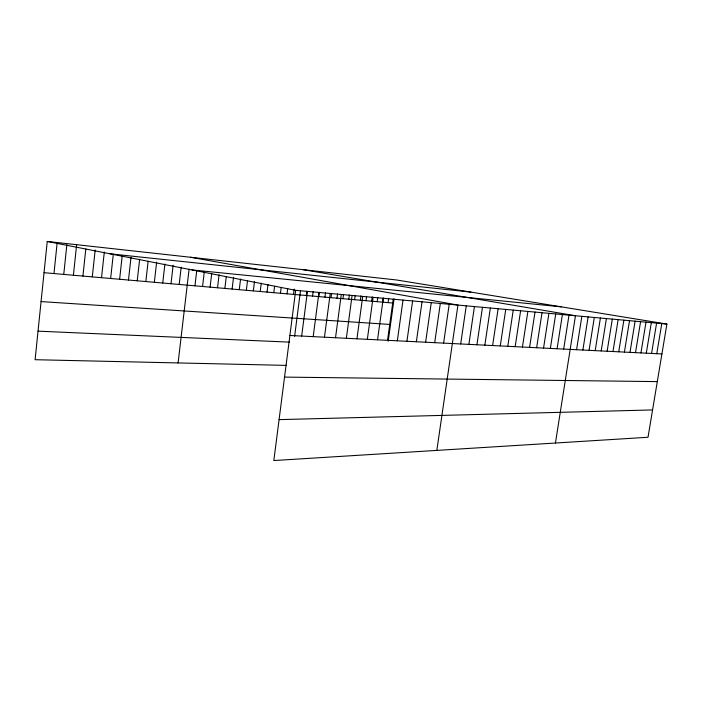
<?xml version="1.0" encoding="UTF-8"?>
<svg xmlns="http://www.w3.org/2000/svg" width="702" height="702" viewBox="0 0 702 702"><rect width="100%" height="100%" fill="white"/><g stroke="black" fill="none" stroke-linecap="round" stroke-linejoin="round"><path stroke-width="1.05" d="M47.245 241.453L295.691 290.33L273.824 460.547L648.016 437.267L666.9 324.061L396.683 280.001L47.245 241.453L35.1 359.705L286.565 365.391M53.966 273.561L57.187 242.55M63.759 274.412L66.865 244.691M73.403 275.245L76.632 244.7M82.915 276.079L85.802 248.999M92.287 276.895L95.182 250.009M101.527 277.694L104.308 252.071M110.644 278.492L113.312 254.106M119.621 279.273L122.183 256.116M128.484 280.037L131.02 257.283M137.223 280.8L139.637 259.275M145.84 281.555L148.14 261.241M154.343 282.292L156.643 262.118M162.732 283.02L164.909 264.04M171.007 283.74L173.14 265.251M179.168 284.45L181.186 267.172M178.097 362.934L189.11 269.059M194.945 285.819L196.709 270.902M202.562 286.486L204.326 271.656M210.091 287.144L211.723 273.464M217.523 287.785L219.094 274.736M224.859 288.425L226.298 276.535M232.108 289.057L233.547 277.246M239.268 289.68L240.575 279.01M246.341 290.295L247.516 280.747M253.325 290.9L254.501 281.414M260.223 291.505L261.276 283.117M267.041 292.093L267.997 284.503M273.78 292.681L274.596 286.214M280.44 293.26L281.116 287.899M287.021 293.831L287.697 288.504M293.524 294.401L294.199 289.101M294.612 336.337L300.491 290.751M306.3 295.507L306.844 291.321M301.658 336.065L307.458 291.4M312.583 296.06L313.145 291.716M313.189 336.635L318.971 292.444M318.787 296.595L319.357 292.278M324.929 297.13L325.491 292.839M324.464 337.197L330.238 293.471M330.993 297.657L331.563 293.392M336.995 298.183L337.557 293.936M335.521 337.741L341.286 294.471M342.927 298.701L343.489 294.48M348.797 299.21L349.359 295.007M346.349 338.285L352.097 295.454M354.598 299.71L355.159 295.542M360.337 300.21L360.925 295.875M356.958 338.812L362.697 296.419M366.014 300.702L366.593 296.393M371.621 301.193L372.209 296.902M367.348 339.329L373.078 297.358M377.176 301.676L377.764 297.411M382.669 302.158L383.257 297.911M377.544 339.829L383.257 298.289M388.109 302.623L388.689 298.403M387.53 340.33L393.234 299.192M388.197 341.198L394.068 298.894M397.332 340.812L403.018 300.079M406.941 341.295L412.609 300.956M416.365 341.76L422.025 301.807M425.623 342.216L431.256 302.65M434.696 342.673L440.321 303.475M443.603 343.111L449.21 304.282M436.837 450.403L457.941 305.072L190.496 257.257M460.688 343.962L466.26 305.826M468.883 344.366L474.429 306.572M476.93 344.77L482.467 307.3M484.845 345.165L490.356 308.02M492.62 345.551L498.122 308.722M500.263 345.928L505.747 309.415M507.783 346.305L513.25 310.1M515.171 346.665L520.621 310.767M522.446 347.034L527.878 311.425M529.598 347.385L535.003 312.074M536.635 347.736L542.023 312.715M543.559 348.078L548.929 313.338M550.368 348.42L555.721 313.961M557.081 348.754L562.407 314.566M563.68 349.078L568.997 315.163M555.44 443.023L575.473 315.751L303.211 269.691M576.57 349.719L581.853 316.33M582.871 350.035L588.127 316.9M589.075 350.342L594.313 317.462M595.191 350.64L600.403 318.015M601.202 350.939L606.405 318.559M607.133 351.237L612.311 319.103M612.978 351.526L618.137 319.629M618.734 351.816L623.876 320.147M624.403 352.097L629.527 320.665M629.992 352.369L635.099 321.165M635.503 352.641L640.593 321.665M640.935 352.913L645.998 322.157M646.288 353.185L651.333 322.648M651.57 353.439L656.598 323.122M656.774 353.703L661.784 323.596M279.08 419.629L652.57 409.933M284.538 377.106L657.3 381.607M38.031 331.16L289.549 342.137M289.891 335.477L661.916 353.957M41.067 301.579L390.523 324.482M44.033 272.692L393.48 303.097M295.691 290.33L666.9 324.061M191.997 269.928L561.346 306.853M110.091 253.817L470.866 292.102"/></g></svg>
